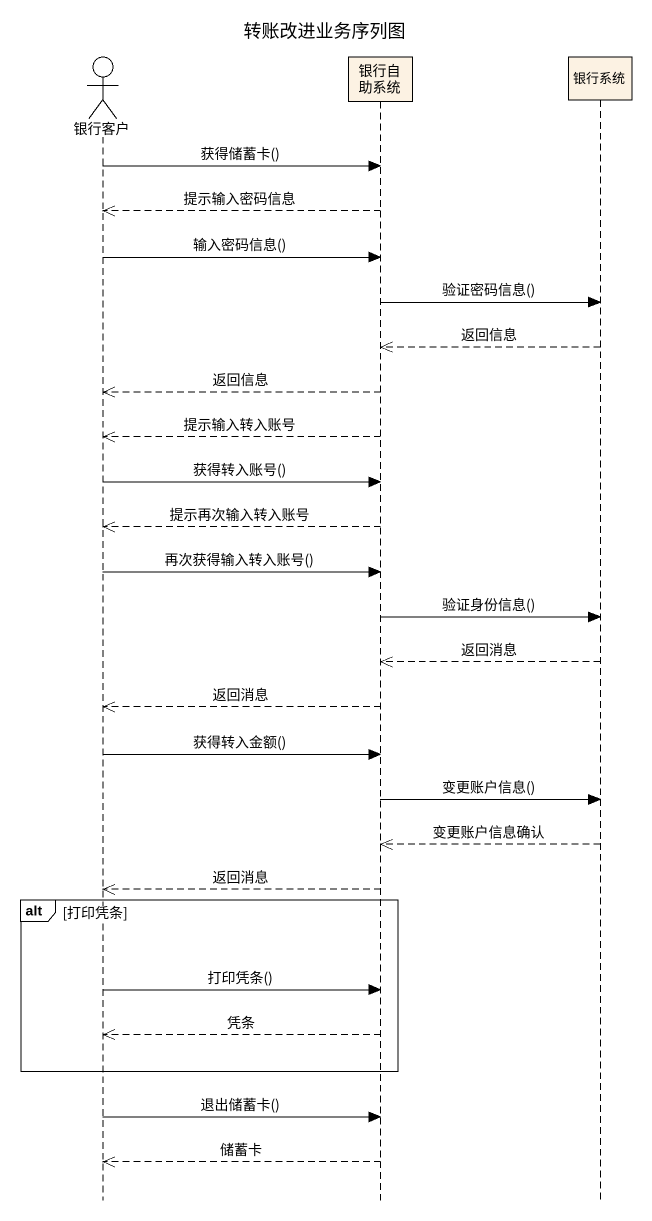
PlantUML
@startuml
title 转账改进业务序列图
hide footbox
actor 银行客户
participant 银行自助系统
participant 银行系统

银行客户 -> 银行自助系统 : 获得储蓄卡()
银行自助系统 -->> 银行客户 : 提示输入密码信息
银行客户 -> 银行自助系统 : 输入密码信息()
银行自助系统 -> 银行系统 : 验证密码信息()
银行系统 -->> 银行自助系统 : 返回信息
银行自助系统 -->> 银行客户 : 返回信息
银行自助系统 -->> 银行客户 : 提示输入转入账号
银行客户 -> 银行自助系统 : 获得转入账号()
银行自助系统 -->> 银行客户 : 提示再次输入转入账号
银行客户 -> 银行自助系统 : 再次获得输入转入账号()
银行自助系统 -> 银行系统 : 验证身份信息()
银行系统 -->> 银行自助系统 : 返回消息
银行自助系统 -->> 银行客户 : 返回消息
银行客户 -> 银行自助系统 : 获得转入金额()
银行自助系统 -> 银行系统 : 变更账户信息()
银行系统 -->> 银行自助系统 : 变更账户信息确认
银行自助系统 -->> 银行客户 : 返回消息
alt 打印凭条
  银行客户 -> 银行自助系统 : 打印凭条()
  银行自助系统 -->> 银行客户 : 凭条
end
银行客户 -> 银行自助系统 : 退出储蓄卡()
银行自助系统 -->> 银行客户 : 储蓄卡
@enduml
